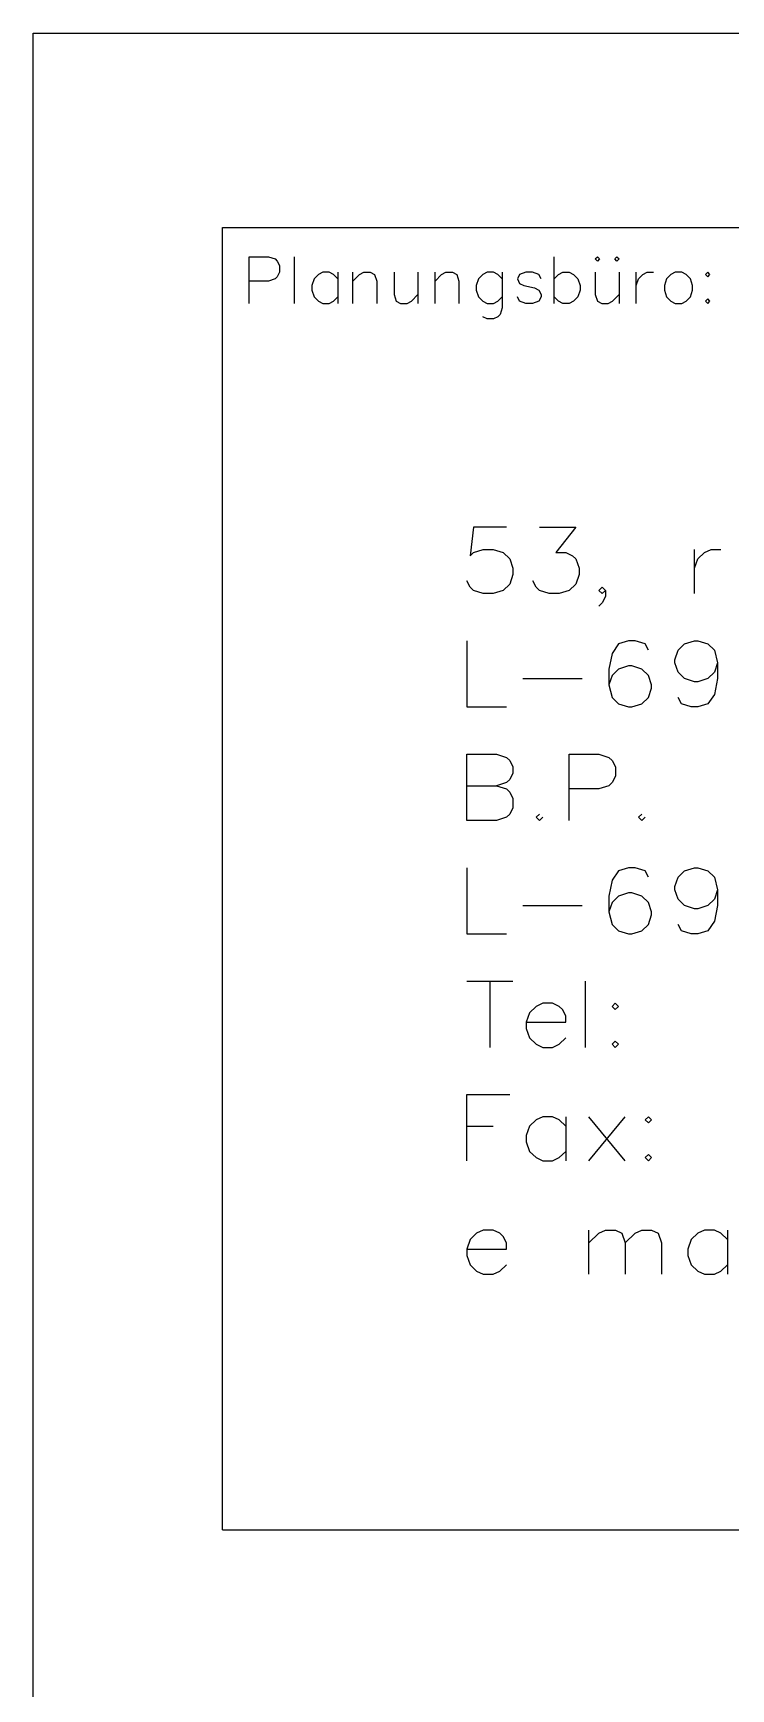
# Model space of a CAD drawing. Extents: x 0 to 1189, y 0 to 841.
# Drawn here: x 999 to 1016.94, y 167.91 to 210.47 of the extents above; entities that cross this region are included whole.
import ezdxf

# ---------------------------------------------------------------- set-up
doc = ezdxf.new("R2010")
doc.units = 0
doc.layers.add('CARTOUCHE', color=7, linetype='Continuous')
doc.layers.add('CARTOUCHE_GLASS-A0IP202S71', color=7, linetype='Continuous')

msp = doc.modelspace()

# ---------------------------------------------------------------- linework, layer by layer
at = {"layer": 'CARTOUCHE'}
for p, q in [((999, 10), (999, 210.467)), ((999, 210.467), (1179, 210.467)), ((1003.865, 172), (1003.865, 205.467)), ((1003.865, 205.467), (1174.135, 205.467)), ((1004.553, 203.521), (1004.553, 204.721)), ((1004.553, 204.721), (1005.053, 204.721)), ((1005.053, 204.721), (1005.22, 204.663)), ((1005.72, 203.521), (1005.72, 204.721)), ((1012.392, 203.521), (1012.392, 204.721)), ((1013.448, 204.663), (1013.504, 204.721)), ((1013.504, 204.721), (1013.56, 204.663)), ((1013.949, 204.663), (1014.004, 204.721)), ((1014.004, 204.721), (1014.06, 204.663)), ((1005.22, 204.663), (1005.276, 204.606)), ((1005.276, 204.606), (1005.331, 204.492)), ((1005.331, 204.321), (1005.276, 204.206)), ((1005.331, 204.492), (1005.331, 204.321)), ((1006.332, 204.263), (1006.221, 204.149)), ((1006.443, 204.321), (1006.332, 204.263)), ((1006.61, 204.321), (1006.443, 204.321)), ((1006.721, 204.263), (1006.61, 204.321)), ((1006.832, 204.149), (1006.721, 204.263)), ((1006.832, 204.321), (1006.832, 203.521)), ((1007.221, 203.521), (1007.221, 204.321)), ((1007.221, 204.092), (1007.388, 204.263)), ((1007.388, 204.263), (1007.499, 204.321)), ((1007.499, 204.321), (1007.666, 204.321)), ((1007.666, 204.321), (1007.777, 204.263)), ((1007.777, 204.263), (1007.833, 204.092)), ((1008.278, 204.321), (1008.278, 203.749)), ((1008.889, 204.321), (1008.889, 203.521)), ((1009.334, 203.521), (1009.334, 204.321)), ((1009.334, 204.092), (1009.501, 204.263)), ((1009.501, 204.263), (1009.612, 204.321)), ((1009.612, 204.321), (1009.779, 204.321)), ((1009.779, 204.321), (1009.89, 204.263)), ((1009.89, 204.263), (1009.946, 204.092)), ((1010.557, 204.263), (1010.446, 204.149)), ((1010.669, 204.321), (1010.557, 204.263)), ((1010.835, 204.321), (1010.669, 204.321)), ((1010.947, 204.263), (1010.835, 204.321)), ((1011.058, 204.149), (1010.947, 204.263)), ((1011.058, 204.321), (1011.058, 203.406)), ((1011.503, 204.263), (1011.447, 204.149)), ((1011.669, 204.321), (1011.503, 204.263)), ((1011.836, 204.321), (1011.669, 204.321)), ((1012.003, 204.263), (1011.836, 204.321)), ((1012.059, 204.149), (1012.003, 204.263)), ((1012.392, 204.149), (1012.503, 204.263)), ((1012.503, 204.263), (1012.615, 204.321)), ((1012.615, 204.321), (1012.781, 204.321)), ((1012.781, 204.321), (1012.893, 204.263)), ((1012.893, 204.263), (1013.004, 204.149)), ((1013.504, 204.606), (1013.448, 204.663)), ((1013.448, 204.321), (1013.448, 203.749)), ((1013.56, 204.663), (1013.504, 204.606)), ((1014.004, 204.606), (1013.949, 204.663)), ((1014.06, 204.663), (1014.004, 204.606)), ((1014.06, 204.321), (1014.06, 203.521)), ((1014.505, 203.521), (1014.505, 204.321)), ((1014.56, 204.149), (1014.672, 204.263)), ((1014.672, 204.263), (1014.783, 204.321)), ((1014.783, 204.321), (1014.95, 204.321)), ((1015.394, 204.263), (1015.283, 204.149)), ((1015.506, 204.321), (1015.394, 204.263)), ((1015.672, 204.321), (1015.506, 204.321)), ((1015.784, 204.263), (1015.672, 204.321)), ((1015.895, 204.149), (1015.784, 204.263)), ((1016.34, 204.321), (1016.284, 204.263)), ((1016.284, 204.263), (1016.34, 204.206)), ((1016.395, 204.263), (1016.34, 204.321)), ((1016.34, 204.206), (1016.395, 204.263)), ((1005.053, 204.092), (1004.553, 204.092)), ((1005.22, 204.149), (1005.053, 204.092)), ((1005.276, 204.206), (1005.22, 204.149)), ((1006.221, 204.149), (1006.165, 203.978)), ((1006.165, 203.978), (1006.165, 203.863)), ((1006.165, 203.863), (1006.221, 203.692)), ((1007.833, 204.092), (1007.833, 203.521)), ((1009.946, 204.092), (1009.946, 203.521)), ((1010.446, 204.149), (1010.391, 203.978)), ((1010.391, 203.978), (1010.391, 203.863)), ((1010.391, 203.863), (1010.446, 203.692)), ((1011.447, 204.149), (1011.503, 204.035)), ((1011.503, 204.035), (1011.614, 203.978)), ((1011.614, 203.978), (1011.892, 203.921)), ((1011.892, 203.921), (1012.003, 203.863)), ((1012.003, 203.863), (1012.059, 203.749)), ((1013.004, 204.149), (1013.059, 203.978)), ((1013.059, 203.863), (1013.004, 203.692)), ((1013.059, 203.978), (1013.059, 203.863)), ((1014.505, 203.978), (1014.56, 204.149)), ((1015.283, 204.149), (1015.228, 203.978)), ((1015.228, 203.978), (1015.228, 203.863)), ((1015.228, 203.863), (1015.283, 203.692)), ((1015.95, 203.978), (1015.895, 204.149)), ((1015.895, 203.692), (1015.95, 203.863)), ((1015.95, 203.863), (1015.95, 203.978)), ((1006.221, 203.692), (1006.332, 203.578)), ((1006.332, 203.578), (1006.443, 203.521)), ((1006.443, 203.521), (1006.61, 203.521)), ((1006.61, 203.521), (1006.721, 203.578)), ((1006.721, 203.578), (1006.832, 203.692)), ((1008.278, 203.749), (1008.333, 203.578)), ((1008.333, 203.578), (1008.445, 203.521)), ((1008.445, 203.521), (1008.611, 203.521)), ((1008.611, 203.521), (1008.723, 203.578)), ((1008.723, 203.578), (1008.889, 203.749)), ((1010.446, 203.692), (1010.557, 203.578)), ((1010.557, 203.578), (1010.669, 203.521)), ((1010.669, 203.521), (1010.835, 203.521)), ((1010.835, 203.521), (1010.947, 203.578)), ((1010.947, 203.578), (1011.058, 203.692)), ((1011.503, 203.578), (1011.447, 203.692)), ((1011.669, 203.521), (1011.503, 203.578)), ((1011.836, 203.521), (1011.669, 203.521)), ((1012.003, 203.578), (1011.836, 203.521)), ((1012.059, 203.692), (1012.003, 203.578)), ((1012.059, 203.749), (1012.059, 203.692)), ((1012.503, 203.578), (1012.392, 203.692)), ((1012.615, 203.521), (1012.503, 203.578)), ((1012.781, 203.521), (1012.615, 203.521)), ((1012.893, 203.578), (1012.781, 203.521)), ((1013.004, 203.692), (1012.893, 203.578)), ((1013.448, 203.749), (1013.504, 203.578)), ((1013.504, 203.578), (1013.615, 203.521)), ((1013.615, 203.521), (1013.782, 203.521)), ((1013.782, 203.521), (1013.893, 203.578)), ((1013.893, 203.578), (1014.06, 203.749)), ((1015.283, 203.692), (1015.394, 203.578)), ((1015.394, 203.578), (1015.506, 203.521)), ((1015.506, 203.521), (1015.672, 203.521)), ((1015.672, 203.521), (1015.784, 203.578)), ((1015.784, 203.578), (1015.895, 203.692)), ((1016.34, 203.635), (1016.284, 203.578)), ((1016.284, 203.578), (1016.34, 203.521)), ((1016.395, 203.578), (1016.34, 203.635)), ((1016.34, 203.521), (1016.395, 203.578)), ((1010.669, 203.121), (1010.557, 203.178)), ((1010.835, 203.121), (1010.669, 203.121)), ((1010.947, 203.178), (1010.835, 203.121)), ((1011.002, 203.235), (1010.947, 203.178)), ((1011.058, 203.406), (1011.002, 203.235)), ((1003.865, 172), (1174.135, 172))]:
    msp.add_line(p, q, dxfattribs=at)
at = {"layer": 'CARTOUCHE_GLASS-A0IP202S71'}
for p, q in [((1010.317, 197.766), (1010.232, 197.037)), ((1011.165, 197.766), (1010.317, 197.766)), ((1012.014, 197.766), (1012.947, 197.766)), ((1012.947, 197.766), (1012.438, 197.118)), ((1010.232, 197.037), (1010.317, 197.118)), ((1010.317, 197.118), (1010.571, 197.199)), ((1010.571, 197.199), (1010.826, 197.199)), ((1010.826, 197.199), (1011.08, 197.118)), ((1011.08, 197.118), (1011.25, 196.956)), ((1012.438, 197.118), (1012.693, 197.118)), ((1012.693, 197.118), (1012.862, 197.037)), ((1012.862, 197.037), (1012.947, 196.956)), ((1016.002, 196.065), (1016.002, 197.199)), ((1016.087, 196.956), (1016.257, 197.118)), ((1016.257, 197.118), (1016.426, 197.199)), ((1016.426, 197.199), (1016.681, 197.199)), ((1011.25, 196.956), (1011.335, 196.713)), ((1011.335, 196.713), (1011.335, 196.551)), ((1012.947, 196.956), (1013.032, 196.713)), ((1013.032, 196.713), (1013.032, 196.551)), ((1016.002, 196.713), (1016.087, 196.956)), ((1010.232, 196.227), (1010.147, 196.389)), ((1010.317, 196.146), (1010.232, 196.227)), ((1011.25, 196.308), (1011.08, 196.146)), ((1011.335, 196.551), (1011.25, 196.308)), ((1011.929, 196.227), (1011.844, 196.389)), ((1012.014, 196.146), (1011.929, 196.227)), ((1012.947, 196.308), (1012.777, 196.146)), ((1013.032, 196.551), (1012.947, 196.308)), ((1013.541, 196.146), (1013.626, 196.227)), ((1013.626, 196.227), (1013.711, 196.146)), ((1010.571, 196.065), (1010.317, 196.146)), ((1010.826, 196.065), (1010.571, 196.065)), ((1011.08, 196.146), (1010.826, 196.065)), ((1012.268, 196.065), (1012.014, 196.146)), ((1012.523, 196.065), (1012.268, 196.065)), ((1012.777, 196.146), (1012.523, 196.065)), ((1013.626, 196.065), (1013.541, 196.146)), ((1013.626, 195.822), (1013.541, 195.741)), ((1013.711, 196.146), (1013.626, 196.065)), ((1013.711, 195.984), (1013.626, 195.822)), ((1013.711, 196.146), (1013.711, 195.984)), ((1010.147, 194.85), (1010.147, 193.149)), ((1013.881, 194.526), (1013.796, 194.121)), ((1014.05, 194.769), (1013.881, 194.526)), ((1014.305, 194.85), (1014.05, 194.769)), ((1014.475, 194.85), (1014.305, 194.85)), ((1014.729, 194.769), (1014.475, 194.85)), ((1014.814, 194.607), (1014.729, 194.769)), ((1015.493, 194.364), (1015.578, 194.607)), ((1015.578, 194.607), (1015.747, 194.769)), ((1015.747, 194.769), (1016.002, 194.85)), ((1016.002, 194.85), (1016.087, 194.85)), ((1016.087, 194.85), (1016.341, 194.769)), ((1016.341, 194.769), (1016.511, 194.607)), ((1016.511, 194.607), (1016.596, 194.283)), ((1013.796, 194.121), (1013.796, 193.716)), ((1014.05, 194.121), (1013.881, 193.959)), ((1014.305, 194.202), (1014.05, 194.121)), ((1014.39, 194.202), (1014.305, 194.202)), ((1014.644, 194.121), (1014.39, 194.202)), ((1014.814, 193.959), (1014.644, 194.121)), ((1015.493, 194.283), (1015.493, 194.364)), ((1015.578, 194.04), (1015.493, 194.283)), ((1016.596, 194.283), (1016.511, 194.04)), ((1016.596, 194.283), (1016.596, 193.878)), ((1011.589, 193.878), (1013.117, 193.878)), ((1013.881, 193.959), (1013.796, 193.716)), ((1013.796, 193.716), (1013.881, 193.392)), ((1014.899, 193.716), (1014.814, 193.959)), ((1014.814, 193.392), (1014.899, 193.635)), ((1014.899, 193.635), (1014.899, 193.716)), ((1015.747, 193.878), (1015.578, 194.04)), ((1016.002, 193.797), (1015.747, 193.878)), ((1016.087, 193.797), (1016.002, 193.797)), ((1016.341, 193.878), (1016.087, 193.797)), ((1016.511, 194.04), (1016.341, 193.878)), ((1016.596, 193.878), (1016.511, 193.473)), ((1013.881, 193.392), (1014.05, 193.23)), ((1014.05, 193.23), (1014.305, 193.149)), ((1014.39, 193.149), (1014.644, 193.23)), ((1014.644, 193.23), (1014.814, 193.392)), ((1015.663, 193.23), (1015.578, 193.392)), ((1015.917, 193.149), (1015.663, 193.23)), ((1016.341, 193.23), (1016.087, 193.149)), ((1016.511, 193.473), (1016.341, 193.23)), ((1010.147, 193.149), (1011.165, 193.149)), ((1014.305, 193.149), (1014.39, 193.149)), ((1016.087, 193.149), (1015.917, 193.149)), ((1010.147, 190.233), (1010.147, 191.934)), ((1010.147, 191.934), (1010.911, 191.934)), ((1010.911, 191.934), (1011.165, 191.853)), ((1012.778, 190.233), (1012.778, 191.934)), ((1012.778, 191.934), (1013.541, 191.934)), ((1013.541, 191.934), (1013.796, 191.853)), ((1011.165, 191.853), (1011.25, 191.772)), ((1011.25, 191.772), (1011.335, 191.61)), ((1011.335, 191.61), (1011.335, 191.448)), ((1013.796, 191.853), (1013.881, 191.772)), ((1013.881, 191.772), (1013.966, 191.61)), ((1013.966, 191.61), (1013.966, 191.367)), ((1010.147, 191.124), (1010.911, 191.124)), ((1011.165, 191.205), (1010.911, 191.124)), ((1010.911, 191.124), (1011.165, 191.043)), ((1011.25, 191.286), (1011.165, 191.205)), ((1011.335, 191.448), (1011.25, 191.286)), ((1013.796, 191.124), (1013.541, 191.043)), ((1013.881, 191.205), (1013.796, 191.124)), ((1013.966, 191.367), (1013.881, 191.205)), ((1011.165, 191.043), (1011.25, 190.962)), ((1011.25, 190.962), (1011.335, 190.8)), ((1011.335, 190.8), (1011.335, 190.557)), ((1013.541, 191.043), (1012.778, 191.043)), ((1010.911, 190.233), (1010.147, 190.233)), ((1011.165, 190.314), (1010.911, 190.233)), ((1011.25, 190.395), (1011.165, 190.314)), ((1011.335, 190.557), (1011.25, 190.395)), ((1012.014, 190.395), (1011.929, 190.314)), ((1011.929, 190.314), (1012.014, 190.233)), ((1012.014, 190.233), (1012.099, 190.314)), ((1014.645, 190.395), (1014.56, 190.314)), ((1014.56, 190.314), (1014.645, 190.233)), ((1014.645, 190.233), (1014.73, 190.314)), ((1010.147, 189.018), (1010.147, 187.317)), ((1014.305, 189.018), (1014.05, 188.937)), ((1014.475, 189.018), (1014.305, 189.018)), ((1014.729, 188.937), (1014.475, 189.018)), ((1015.747, 188.937), (1016.002, 189.018)), ((1016.002, 189.018), (1016.087, 189.018)), ((1016.087, 189.018), (1016.341, 188.937)), ((1013.881, 188.694), (1013.796, 188.289)), ((1014.05, 188.937), (1013.881, 188.694)), ((1014.814, 188.775), (1014.729, 188.937)), ((1015.493, 188.532), (1015.578, 188.775)), ((1015.493, 188.451), (1015.493, 188.532)), ((1015.578, 188.775), (1015.747, 188.937)), ((1016.341, 188.937), (1016.511, 188.775)), ((1016.511, 188.775), (1016.596, 188.451)), ((1013.796, 188.289), (1013.796, 187.884)), ((1013.881, 188.127), (1013.796, 187.884)), ((1014.05, 188.289), (1013.881, 188.127)), ((1014.305, 188.37), (1014.05, 188.289)), ((1014.39, 188.37), (1014.305, 188.37)), ((1014.644, 188.289), (1014.39, 188.37)), ((1014.814, 188.127), (1014.644, 188.289)), ((1014.899, 187.884), (1014.814, 188.127)), ((1015.578, 188.208), (1015.493, 188.451)), ((1015.747, 188.046), (1015.578, 188.208)), ((1016.511, 188.208), (1016.341, 188.046)), ((1016.596, 188.451), (1016.511, 188.208)), ((1016.596, 188.451), (1016.596, 188.046)), ((1011.589, 188.046), (1013.117, 188.046)), ((1013.796, 187.884), (1013.881, 187.56)), ((1014.814, 187.56), (1014.899, 187.803)), ((1014.899, 187.803), (1014.899, 187.884)), ((1016.002, 187.965), (1015.747, 188.046)), ((1016.087, 187.965), (1016.002, 187.965)), ((1016.341, 188.046), (1016.087, 187.965)), ((1016.596, 188.046), (1016.511, 187.641)), ((1010.147, 187.317), (1011.165, 187.317)), ((1013.881, 187.56), (1014.05, 187.398)), ((1014.05, 187.398), (1014.305, 187.317)), ((1014.305, 187.317), (1014.39, 187.317)), ((1014.39, 187.317), (1014.644, 187.398)), ((1014.644, 187.398), (1014.814, 187.56)), ((1015.663, 187.398), (1015.578, 187.56)), ((1015.917, 187.317), (1015.663, 187.398)), ((1016.087, 187.317), (1015.917, 187.317)), ((1016.341, 187.398), (1016.087, 187.317)), ((1016.511, 187.641), (1016.341, 187.398)), ((1010.147, 186.102), (1011.335, 186.102)), ((1010.741, 186.102), (1010.741, 184.401)), ((1013.202, 184.401), (1013.202, 186.102)), ((1012.099, 185.535), (1011.929, 185.454)), ((1012.353, 185.535), (1012.099, 185.535)), ((1012.523, 185.454), (1012.353, 185.535)), ((1013.965, 185.535), (1013.881, 185.454)), ((1014.05, 185.454), (1013.965, 185.535)), ((1011.759, 185.292), (1011.674, 185.049)), ((1011.929, 185.454), (1011.759, 185.292)), ((1012.608, 185.373), (1012.523, 185.454)), ((1012.693, 185.211), (1012.608, 185.373)), ((1012.693, 185.049), (1012.693, 185.211)), ((1013.881, 185.454), (1013.965, 185.373)), ((1013.965, 185.373), (1014.05, 185.454)), ((1011.674, 185.049), (1012.693, 185.049)), ((1011.674, 185.049), (1011.674, 184.887)), ((1011.674, 184.887), (1011.759, 184.644)), ((1011.759, 184.644), (1011.929, 184.482)), ((1011.929, 184.482), (1012.099, 184.401)), ((1012.099, 184.401), (1012.353, 184.401)), ((1012.353, 184.401), (1012.523, 184.482)), ((1012.523, 184.482), (1012.693, 184.644)), ((1013.965, 184.563), (1013.881, 184.482)), ((1013.881, 184.482), (1013.965, 184.401)), ((1014.05, 184.482), (1013.965, 184.563)), ((1013.965, 184.401), (1014.05, 184.482)), ((1010.147, 181.485), (1010.147, 183.186)), ((1010.147, 183.186), (1011.25, 183.186)), ((1012.099, 182.619), (1011.929, 182.538)), ((1012.353, 182.619), (1012.099, 182.619)), ((1012.523, 182.538), (1012.353, 182.619)), ((1012.693, 182.619), (1012.693, 181.485)), ((1013.287, 181.485), (1014.22, 182.619)), ((1014.22, 181.485), (1013.287, 182.619)), ((1014.814, 182.619), (1014.729, 182.538)), ((1014.899, 182.538), (1014.814, 182.619)), ((1010.147, 182.376), (1010.826, 182.376)), ((1011.759, 182.376), (1011.674, 182.133)), ((1011.674, 182.133), (1011.674, 181.971)), ((1011.929, 182.538), (1011.759, 182.376)), ((1012.693, 182.376), (1012.523, 182.538)), ((1014.729, 182.538), (1014.814, 182.457)), ((1014.814, 182.457), (1014.899, 182.538)), ((1011.674, 181.971), (1011.759, 181.728)), ((1011.759, 181.728), (1011.929, 181.566)), ((1012.523, 181.566), (1012.693, 181.728)), ((1011.929, 181.566), (1012.099, 181.485)), ((1012.099, 181.485), (1012.353, 181.485)), ((1012.353, 181.485), (1012.523, 181.566)), ((1014.814, 181.647), (1014.729, 181.566)), ((1014.729, 181.566), (1014.814, 181.485)), ((1014.899, 181.566), (1014.814, 181.647)), ((1014.814, 181.485), (1014.899, 181.566)), ((1010.401, 179.622), (1010.232, 179.46)), ((1010.571, 179.703), (1010.401, 179.622)), ((1010.826, 179.703), (1010.571, 179.703)), ((1010.995, 179.622), (1010.826, 179.703)), ((1011.08, 179.541), (1010.995, 179.622)), ((1013.287, 178.569), (1013.287, 179.703)), ((1013.287, 179.379), (1013.541, 179.622)), ((1013.541, 179.622), (1013.711, 179.703)), ((1013.711, 179.703), (1013.966, 179.703)), ((1013.966, 179.703), (1014.135, 179.622)), ((1014.135, 179.622), (1014.22, 179.379)), ((1014.22, 179.379), (1014.475, 179.622)), ((1014.475, 179.622), (1014.645, 179.703)), ((1014.645, 179.703), (1014.899, 179.703)), ((1014.899, 179.703), (1015.069, 179.622)), ((1015.069, 179.622), (1015.154, 179.379)), ((1016.087, 179.622), (1015.918, 179.46)), ((1016.257, 179.703), (1016.087, 179.622)), ((1016.512, 179.703), (1016.257, 179.703)), ((1016.681, 179.622), (1016.512, 179.703)), ((1016.851, 179.46), (1016.681, 179.622)), ((1016.851, 179.703), (1016.851, 178.569)), ((1010.232, 179.46), (1010.147, 179.217)), ((1010.147, 179.217), (1011.165, 179.217)), ((1010.147, 179.217), (1010.147, 179.055)), ((1011.165, 179.379), (1011.08, 179.541)), ((1011.165, 179.217), (1011.165, 179.379)), ((1014.22, 179.379), (1014.22, 178.569)), ((1015.154, 179.379), (1015.154, 178.569)), ((1015.918, 179.46), (1015.833, 179.217)), ((1015.833, 179.217), (1015.833, 179.055)), ((1010.147, 179.055), (1010.232, 178.812)), ((1010.232, 178.812), (1010.401, 178.65)), ((1010.995, 178.65), (1011.165, 178.812)), ((1015.833, 179.055), (1015.918, 178.812)), ((1015.918, 178.812), (1016.087, 178.65)), ((1016.681, 178.65), (1016.851, 178.812)), ((1010.401, 178.65), (1010.571, 178.569)), ((1010.571, 178.569), (1010.826, 178.569)), ((1010.826, 178.569), (1010.995, 178.65)), ((1016.087, 178.65), (1016.257, 178.569)), ((1016.257, 178.569), (1016.512, 178.569)), ((1016.512, 178.569), (1016.681, 178.65))]:
    msp.add_line(p, q, dxfattribs=at)

doc.saveas('drawing.dxf')
